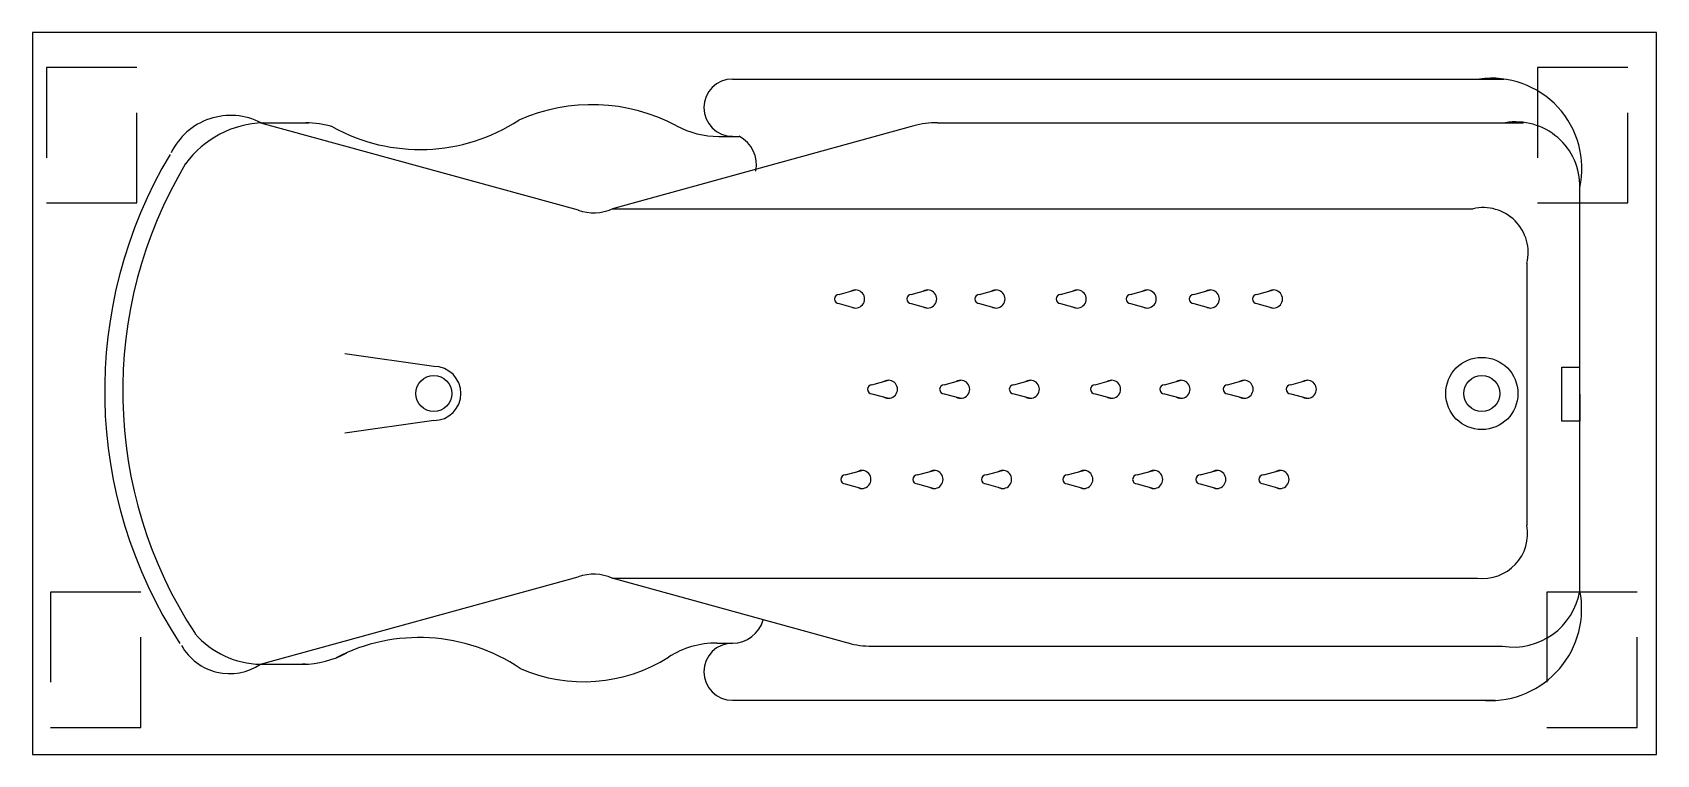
# Model space of a CAD drawing. Header units: millimetres. Extents: x 669.03 to 670.83, y 767.48 to 768.28.
import ezdxf

# ---------------------------------------------------------------- set-up
doc = ezdxf.new("R2010")
doc.units = ezdxf.units.MM
doc.linetypes.add('HIDDEN2', pattern=[0.1875, 0.125, -0.0625])
doc.layers.add('Acqualife', color=3, linetype='Continuous')

msp = doc.modelspace()

# ---------------------------------------------------------------- linework, layer by layer
at = {"layer": 'Acqualife'}
for p, q in [((670.8333, 768.2785), (669.0333, 768.2785)), ((669.0333, 768.2785), (669.0333, 767.4785)), ((669.0333, 768.2785), (669.0333, 767.8785)), ((670.8333, 767.4785), (670.8333, 768.2785)), ((669.0333, 767.4785), (670.5886, 767.4785)), ((670.5886, 767.4785), (670.8333, 767.4785))]:
    msp.add_line(p, q, dxfattribs=at)
at = {"layer": 'Acqualife', "color": 1, "linetype": 'HIDDEN2', "ltscale": 0.25}
for p, q in [((669.049, 768.2396), (669.049, 768.0896)), ((669.149, 768.2396), (669.049, 768.2396)), ((669.149, 768.0896), (669.149, 768.2396)), ((670.8015, 768.2396), (670.7015, 768.2396)), ((670.7015, 768.2396), (670.7015, 768.0896)), ((670.8015, 768.0896), (670.8015, 768.2396)), ((669.049, 768.0896), (669.149, 768.0896)), ((670.7015, 768.0896), (670.8015, 768.0896)), ((669.1533, 767.6585), (669.0533, 767.6585)), ((669.0533, 767.6585), (669.0533, 767.5085)), ((669.1533, 767.5085), (669.1533, 767.6585)), ((670.7117, 767.6585), (670.7117, 767.5085)), ((670.8117, 767.6585), (670.7117, 767.6585)), ((670.8117, 767.5085), (670.8117, 767.6585)), ((669.0533, 767.5085), (669.1533, 767.5085)), ((670.7117, 767.5085), (670.8117, 767.5085))]:
    msp.add_line(p, q, dxfattribs=at)
at = {"layer": 'Acqualife', "color": 2}
for p, q in [((669.8092, 768.2269), (670.5886, 768.2269)), ((670.5886, 768.2269), (670.6641, 768.2269)), ((669.2861, 768.1785), (669.6381, 768.0818)), ((669.2892, 768.1784), (669.3392, 768.1784)), ((669.3392, 768.1784), (669.3363, 768.1784)), ((670.01, 768.1749), (669.6761, 768.0832)), ((670.0365, 768.1785), (670.5886, 768.1785)), ((670.5886, 768.1785), (670.6858, 768.1785)), ((669.794, 768.1634), (669.8164, 768.1634)), ((670.7483, 767.6602), (670.7483, 768.1067)), ((669.6761, 768.0832), (670.5886, 768.0832)), ((670.5886, 768.0832), (670.63, 768.0832)), ((670.6897, 768.0228), (670.6897, 767.7323)), ((670.7483, 767.8777), (670.7483, 767.9277)), ((670.7283, 767.9077), (670.7483, 767.9077)), ((670.7283, 767.8477), (670.7283, 767.9077)), ((670.7483, 767.8777), (670.7483, 767.8477)), ((670.7483, 767.8477), (670.7283, 767.8477)), ((669.2861, 767.5785), (669.6383, 767.6752)), ((669.6759, 767.6739), (670.5886, 767.6739)), ((669.9373, 767.602), (669.6759, 767.6739)), ((670.5886, 767.6739), (670.6348, 767.6739)), ((669.7918, 767.602), (669.8092, 767.602)), ((669.9638, 767.5985), (670.5886, 767.5985)), ((670.5886, 767.5985), (670.6625, 767.5985)), ((669.2861, 767.5785), (669.3361, 767.5785)), ((669.3361, 767.5785), (669.3327, 767.5785)), ((669.8092, 767.5385), (670.5886, 767.5385)), ((670.5886, 767.5385), (670.6544, 767.5385))]:
    msp.add_line(p, q, dxfattribs=at)
at = {"layer": 'Acqualife', "color": 1}
for p, q in [((669.9273, 767.9882), (669.9456, 767.9932)), ((670.0073, 767.9882), (670.0256, 767.9932)), ((670.0829, 767.9882), (670.1013, 767.9932)), ((670.1729, 767.9882), (670.1913, 767.9932)), ((670.2505, 767.9882), (670.2688, 767.9932)), ((670.3205, 767.9882), (670.3388, 767.9932)), ((670.3905, 767.9882), (670.4088, 767.9932)), ((669.9273, 767.9782), (669.9456, 767.9732)), ((670.0073, 767.9782), (670.0256, 767.9732)), ((670.0829, 767.9782), (670.1013, 767.9732)), ((670.1729, 767.9782), (670.1913, 767.9732)), ((670.2505, 767.9782), (670.2688, 767.9732)), ((670.3205, 767.9782), (670.3388, 767.9732)), ((670.3905, 767.9782), (670.4088, 767.9732)), ((669.4782, 767.9085), (669.3796, 767.9223)), ((669.9638, 767.8882), (669.9821, 767.8932)), ((670.0438, 767.8882), (670.0621, 767.8932)), ((670.121, 767.8882), (670.1394, 767.8932)), ((670.211, 767.8882), (670.2294, 767.8932)), ((670.2879, 767.8882), (670.3063, 767.8932)), ((670.3579, 767.8882), (670.3763, 767.8932)), ((670.4279, 767.8882), (670.4463, 767.8932)), ((669.9638, 767.8782), (669.9821, 767.8732)), ((670.0438, 767.8782), (670.0621, 767.8732)), ((670.121, 767.8782), (670.1394, 767.8732)), ((670.211, 767.8782), (670.2294, 767.8732)), ((670.2879, 767.8782), (670.3063, 767.8732)), ((670.3579, 767.8782), (670.3763, 767.8732)), ((670.4279, 767.8782), (670.4463, 767.8732)), ((669.4782, 767.8485), (669.3796, 767.8346)), ((669.9342, 767.7882), (669.9526, 767.7932)), ((670.0142, 767.7882), (670.0326, 767.7932)), ((670.0903, 767.7882), (670.1086, 767.7932)), ((670.1803, 767.7882), (670.1986, 767.7932)), ((670.2577, 767.7882), (670.276, 767.7932)), ((670.3277, 767.7882), (670.346, 767.7932)), ((670.3977, 767.7882), (670.416, 767.7932)), ((669.9342, 767.7782), (669.9526, 767.7732)), ((670.0142, 767.7782), (670.0326, 767.7732)), ((670.0903, 767.7782), (670.1086, 767.7732)), ((670.1803, 767.7782), (670.1986, 767.7732)), ((670.2577, 767.7782), (670.276, 767.7732)), ((670.3277, 767.7782), (670.346, 767.7732)), ((670.3977, 767.7782), (670.416, 767.7732))]:
    msp.add_line(p, q, dxfattribs=at)
for centre, radius in [((670.6397, 767.8785), 0.04), ((669.4782, 767.8785), 0.02), ((670.6397, 767.8785), 0.02)]:
    msp.add_circle(centre, radius, dxfattribs=at)
at = {"layer": 'Acqualife', "color": 2}
for centre, radius, start, end in [((669.8092, 768.1952), 0.0317, 90, 270), ((670.6506, 768.1278), 0.1, 347.8083, 97.7548), ((669.2529, 768.1136), 0.073, 62.3986, 154.5243), ((669.6533, 767.9985), 0.2, 62.0272, 113.8389), ((669.2924, 768.0676), 0.1108, 91.6662, 143.7467), ((669.3363, 768.0784), 0.1, 72.6926, 90), ((669.463, 768.3488), 0.2, 240.9932, 303.1837), ((669.794, 768.2634), 0.1, 242.0272, 270), ((670.0365, 768.0785), 0.1, 90, 105.3569), ((670.6772, 768.1082), 0.0712, 358.7723, 99.3986), ((669.8004, 768.132), 0.0353, 348.415, 63.0494), ((669.6235, 767.8811), 0.5102, 149.0541, 213.2431), ((669.6235, 767.8811), 0.4902, 149.0541, 213.2431), ((669.6554, 768.1287), 0.05, 249.7979, 294.4209), ((670.6411, 768.0345), 0.05, 346.5311, 102.9118), ((670.6405, 767.7235), 0.05, 263.4761, 10.1022), ((669.6554, 767.6283), 0.05, 65.7795, 110.0191), ((670.649, 767.6397), 0.1014, 266.95, 11.6451), ((670.6744, 767.6725), 0.075, 260.8858, 350.5296), ((669.2885, 767.6784), 0.1, 221.3858, 268.618), ((669.8092, 767.6372), 0.0353, 270, 344.6343), ((669.2519, 767.6295), 0.0614, 209.6297, 303.8657), ((669.4619, 767.4081), 0.2, 55.9328, 117.4297), ((669.7918, 767.502), 0.1, 90, 122.3694), ((669.8092, 767.5702), 0.0317, 90, 270), ((669.9638, 767.6985), 0.1, 254.6343, 270), ((669.3327, 767.6785), 0.1, 270, 299.3206), ((669.6442, 767.7349), 0.1758, 246.4461, 302.3694)]:
    msp.add_arc(centre, radius, start, end, dxfattribs=at)
at = {"layer": 'Acqualife', "color": 1}
for centre, radius, start, end in [((669.9273, 767.9832), 0.005, 90, 270), ((669.9456, 767.9832), 0.01, 239.4906, 120.5094), ((670.0073, 767.9832), 0.005, 90, 270), ((670.0256, 767.9832), 0.01, 239.4906, 120.5094), ((670.0829, 767.9832), 0.005, 90, 270), ((670.1013, 767.9832), 0.01, 239.4906, 120.5094), ((670.1729, 767.9832), 0.005, 90, 270), ((670.1913, 767.9832), 0.01, 239.4906, 120.5094), ((670.2505, 767.9832), 0.005, 90, 270), ((670.2688, 767.9832), 0.01, 239.4906, 120.5094), ((670.3205, 767.9832), 0.005, 90, 270), ((670.3388, 767.9832), 0.01, 239.4906, 120.5094), ((670.3905, 767.9832), 0.005, 90, 270), ((670.4088, 767.9832), 0.01, 239.4906, 120.5094), ((669.4782, 767.8785), 0.03, 270, 90), ((669.9638, 767.8832), 0.005, 90, 270), ((669.9821, 767.8832), 0.01, 239.4906, 120.5094), ((670.0438, 767.8832), 0.005, 90, 270), ((670.0621, 767.8832), 0.01, 239.4906, 120.5094), ((670.121, 767.8832), 0.005, 90, 270), ((670.1394, 767.8832), 0.01, 239.4906, 120.5094), ((670.211, 767.8832), 0.005, 90, 270), ((670.2294, 767.8832), 0.01, 239.4906, 120.5094), ((670.2879, 767.8832), 0.005, 90, 270), ((670.3063, 767.8832), 0.01, 239.4906, 120.5094), ((670.3579, 767.8832), 0.005, 90, 270), ((670.3763, 767.8832), 0.01, 239.4906, 120.5094), ((670.3763, 767.8832), 0.01, 239.4906, 120.5094), ((670.4279, 767.8832), 0.005, 90, 270), ((670.4463, 767.8832), 0.01, 239.4906, 120.5094), ((669.9526, 767.7832), 0.01, 239.4906, 120.5094), ((670.0326, 767.7832), 0.01, 239.4906, 120.5094), ((670.1086, 767.7832), 0.01, 239.4906, 120.5094), ((670.1986, 767.7832), 0.01, 239.4906, 120.5094), ((670.276, 767.7832), 0.01, 239.4906, 120.5094), ((670.346, 767.7832), 0.01, 239.4906, 120.5094), ((670.416, 767.7832), 0.01, 239.4906, 120.5094), ((669.9342, 767.7832), 0.005, 90, 270), ((670.0142, 767.7832), 0.005, 90, 270), ((670.0903, 767.7832), 0.005, 90, 270), ((670.1803, 767.7832), 0.005, 90, 270), ((670.2577, 767.7832), 0.005, 90, 270), ((670.3277, 767.7832), 0.005, 90, 270), ((670.3977, 767.7832), 0.005, 90, 270)]:
    msp.add_arc(centre, radius, start, end, dxfattribs=at)

doc.saveas('drawing.dxf')
